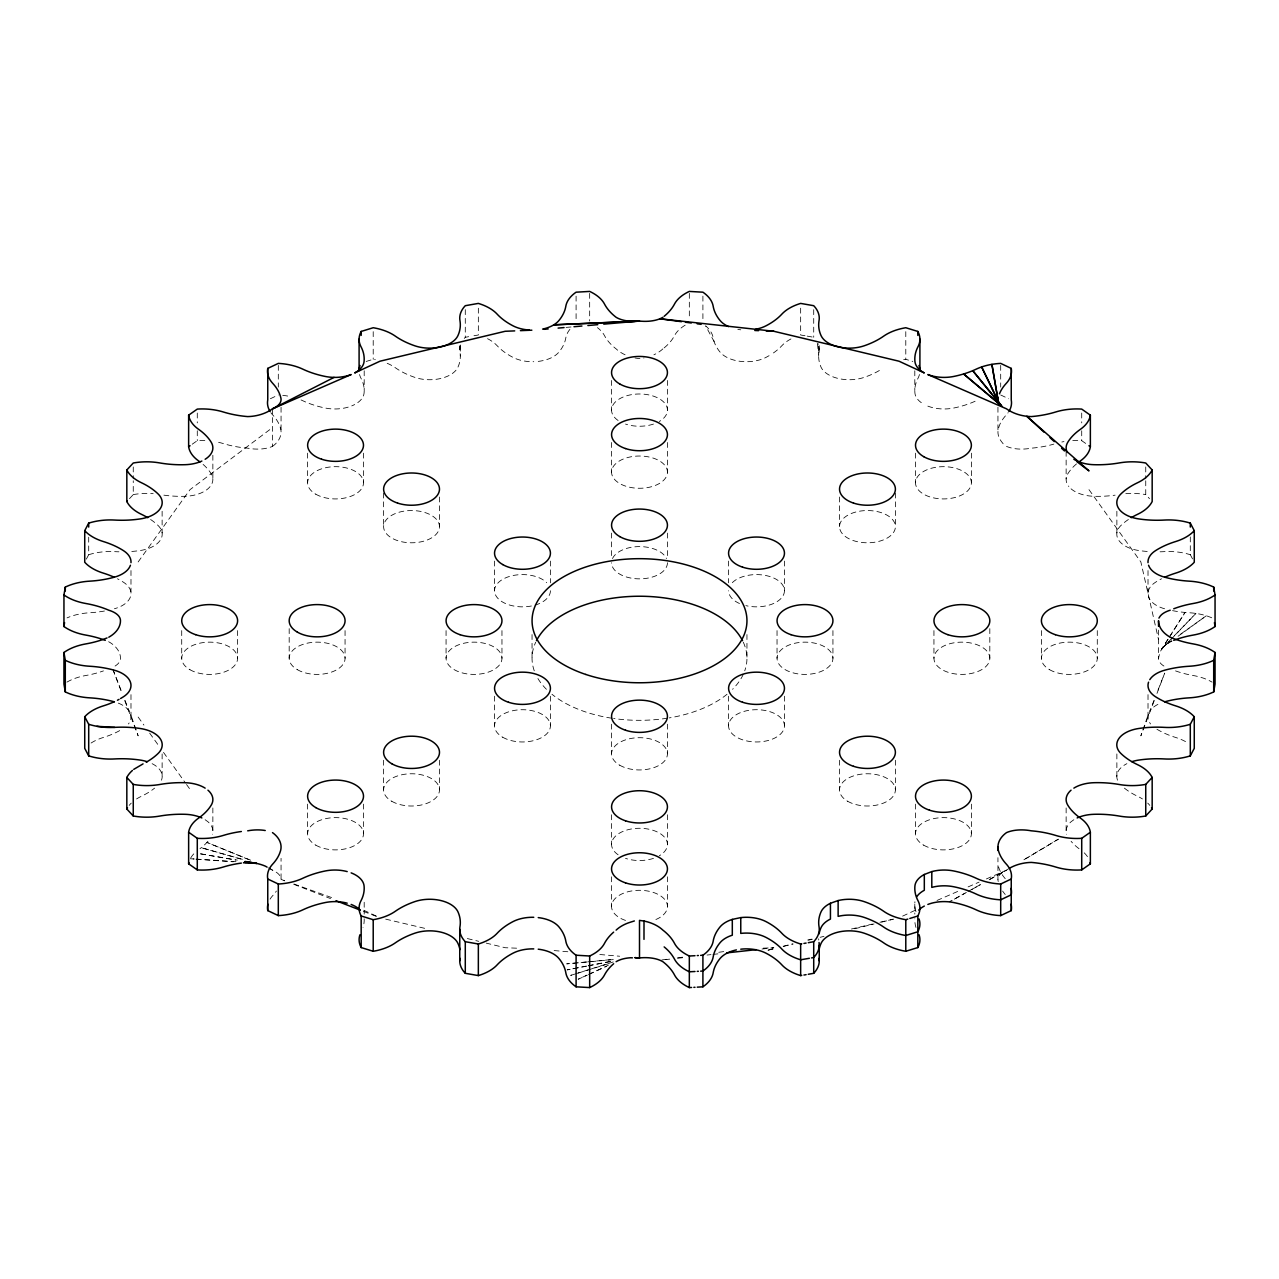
<?xml version="1.0" encoding="UTF-8"?>
<svg xmlns="http://www.w3.org/2000/svg" width="1279" height="1279" viewBox="0 0 1279 1279"><rect width="100%" height="100%" fill="white"/><g stroke="black" fill="none" stroke-linecap="round" stroke-linejoin="round"><path stroke-width="0.75" stroke-dasharray="5 3.75" d="M997.94 879.376L997.94 857.681M879.376 370.494A73.926 42.687 0 0 1 864.204 377.369A29.225 16.883 0 0 1 820.99 367.041A73.926 42.687 0 0 1 818.736 354.747L819.04 352.269A44.797 25.868 0 0 0 817.825 343.284M1163.922 666.055A29.513 13.893 -4 0 1 1158.534 658.269L1159.893 652.162L1168.271 638.908M1154.186 700.764L1140.852 735.841L1148.558 713.762A29.225 16.883 0 0 0 1150.556 723.962M1156.983 693.394L1164.705 673.09L1156.871 693.042M1154.042 700.316L1149.773 711.252A29.225 16.883 0 0 1 1160.677 703.13M86.348 559.099L88.699 554.718L88.699 536.94M1169.326 637.262L1185.025 612.433L1169.054 637.518M1167.983 639.196L1161.588 649.236L1169.821 640.635M138.148 561.945L190.011 489.665L272.491 427.602M129.483 498.65L133.256 494.605L133.256 480.792M1171.196 639.196L1195.913 613.424L1163.922 646.487L1171.772 640.795M1073.848 819.727L1071.051 821.773A29.225 16.883 0 0 0 1066.622 834.228M1178.055 636.255L1206.321 615.775L1177.879 636.079M1166.816 643.992L1171.548 640.603M192.202 444.213L197.286 440.679A44.797 25.868 0 0 1 206.239 440.615M769.079 355.69L765.977 357.401A29.225 16.883 0 0 1 720.109 352.141A73.926 42.687 0 0 1 713.186 337.88A44.797 25.868 0 0 0 705.608 325.841L714.098 341.557M966.348 892.438L949.434 901.887L965.005 893.238M968.043 891.495L981.569 883.949M990.026 879.217L1003.551 871.67M971.912 889.401L980.561 884.588M989.211 879.776L1006.509 870.168A29.513 17.938 -9.5 0 1 1009.93 867.993M270.381 398.728L278.31 394.987M587.061 975.094L578.172 979.234L587.029 975.253M588.836 974.278L608.42 965.181M902.622 916.116L915.284 910.248M588.804 974.438L606.566 966.332M937.011 900.464L958.946 890.903M968.091 886.907L979.074 882.126M986.397 878.945L1006.509 870.168A29.513 13.717 2.8 0 0 998.244 881.503M1171.964 641.067L1170.221 641.786A29.513 19.856 -4.8 0 0 1159.893 652.162M613.28 961.952L570.674 975.365L609.699 963.359M366.178 361.445L373.212 359.303A44.797 25.868 0 0 1 375.339 359.703M768.055 950.153L775.602 948.235M783.148 946.3L792.58 943.902M807.688 940.049L811.462 939.09M768.167 950.169L775.857 948.267M783.563 946.364L793.172 943.982M808.568 940.161L812.421 939.218M820.111 937.315L823.964 936.356M854.756 928.746L874.005 923.982M881.695 922.079L893.238 919.217M851.446 929.002L872.374 924.062M879.984 922.271L893.302 919.137M586.278 966.109L567.173 969.882L586.406 966.205M588.196 965.741L613.041 960.849M588.324 965.837L613.296 961.057M464.261 338.439A44.797 25.868 0 0 1 465.284 337.288L471.807 336.121M473.981 335.737L478.346 335.002L478.346 307.36M661.867 959.953L669.716 958.898M677.566 957.827L683.45 957.044M718.766 952.279L724.649 951.48M665.799 959.57L669.732 959.138M677.582 958.275L683.482 957.635M707.047 955.045L710.98 954.614M712.947 954.406L720.796 953.542M762.044 949.018L773.827 947.723L762.396 948.187M586.054 962L566.693 963.854L614.544 959.49M587.988 961.808L613.169 959.41M566.037 327.408L572.001 326.896M516.604 948.187L505.173 947.723L486.26 943.135M190.299 858.753L194.168 858.992L190.299 858.753A44.797 25.868 0 0 1 194.776 852.837M196.103 859.12L236.727 861.726M196.151 859.168L233.258 861.79M554.127 950.569L568.02 951.768M599.787 954.502L619.644 956.228M805.019 335.737L800.654 335.002L800.654 307.36M200.579 853.828L237.35 860.127M807.193 336.121L813.716 337.288A44.797 25.868 0 0 1 814.739 338.439M200.627 853.876L235.72 860.096M385.698 919.137L427.554 929.002M467.347 938.562L478.698 941.312M242.386 859.312L201.251 847.689L242.658 859.616M903.661 359.703A44.797 25.868 0 0 1 905.788 359.303L912.822 361.445M293.93 883.997L334.347 898.545M293.882 884.349L330.526 898.577M363.492 911.383L376.314 916.372M250.652 860.191L206.926 842.429L250.7 860.383M1000.69 394.987L1008.619 398.728M363.716 910.248L376.378 916.116M268.574 867.881L272.491 870.168A29.513 13.717 -2.8 0 1 281.06 879.376L284.721 880.799L281.06 879.376L281.06 858.321M269.07 867.993L272.491 870.168M1072.761 440.615A44.797 25.868 0 0 1 1081.714 440.679L1086.798 444.213M205.152 819.727L207.949 821.773A29.225 16.883 0 0 1 212.378 834.228M1145.744 480.792L1145.744 494.605L1149.517 498.65M1003.152 443.781L1001.185 441.223A29.513 20.032 3.4 0 1 998.244 429.089L999.427 425.427A73.926 42.687 0 0 1 1006.221 415.004A44.797 25.868 0 0 0 1008.14 412.669M1088.989 489.665L1140.852 561.945L1158.534 639.5M138.148 717.055L143.919 725.081M149.675 733.123L158.9 745.961M163.504 752.388L185.391 782.908M186.542 784.507L190.011 789.335M1190.301 536.94L1190.301 554.718L1192.652 559.099M112.888 669.381L122.129 693.042M124.958 700.316L129.227 711.252M112.888 669.397L122.017 693.394M124.814 700.764L138.148 735.841L130.442 713.762M817.441 343.859L818.736 354.747M1158.534 630.115L1158.534 658.269M1148.014 570.562L1148.014 594.239A29.225 16.883 0 0 1 1155.465 582.281A73.926 42.687 0 0 1 1161.556 578.779M1148.014 694.625L1148.014 716.336M1145.744 466.963L1145.744 478.81M1116.871 511.248L1116.871 532.959M1116.871 753.939L1116.871 777.616M1097.286 630.611L1097.286 658.269M1081.714 413.037L1081.714 422.901M1081.714 430.799L1081.714 440.679M1066.142 451.311L1066.142 478.938M1066.142 807.944L1066.142 831.638M1041.394 630.611L1041.394 658.269M1000.69 365.378L1000.69 387.089M997.94 407.282L997.94 432.158M989.818 628.628L989.818 658.269A27.946 16.131 0 0 1 947.915 672.242A27.946 16.131 0 0 1 947.915 644.312A27.946 16.131 0 0 1 989.818 658.269M971.385 453.15L971.385 482.791A27.946 16.131 0 0 1 929.465 496.764A27.946 16.131 0 0 1 929.465 468.833A27.946 16.131 0 0 1 971.385 482.791M971.385 804.107L971.385 833.748M933.942 630.611L933.942 658.269M915.508 453.15L915.508 482.791M915.508 804.107L915.508 833.748M914.805 370.798L914.805 390.543M914.805 904.253L914.805 914.117M905.788 331.661L905.788 359.303M895.396 493.07L895.396 526.66A27.946 16.131 0 0 1 853.493 540.633A27.946 16.131 0 0 1 853.493 512.703A27.946 16.131 0 0 1 895.396 526.66M895.396 760.238L895.396 789.878M839.52 497.019L839.52 526.66M839.52 760.238L839.52 789.878M832.933 630.611L832.933 658.269A27.946 16.131 0 0 1 791.014 672.242A27.946 16.131 0 0 1 791.014 644.312A27.946 16.131 0 0 1 832.933 658.269M819.247 345.746L819.247 349.695M818.688 346.113L818.688 355.994M813.716 309.646L813.716 337.288M784.459 561.065L784.459 590.722M784.459 696.192L784.459 725.832A27.946 16.131 0 0 1 742.555 739.806A27.946 16.131 0 0 1 742.555 711.859A27.946 16.131 0 0 1 784.459 725.832M777.04 630.611L777.04 658.269M746.952 634.56L746.952 658.269M728.582 561.065L728.582 582.808M728.582 696.192L728.582 725.832M702.906 296.136L702.906 321.796M689.333 293.387L689.333 319.047M667.446 380.471L667.446 410.111M667.446 442.502L667.446 472.159A27.946 16.131 0 0 1 625.527 486.116A27.946 16.131 0 0 1 625.527 458.186A27.946 16.131 0 0 1 667.446 472.159M667.446 533.087L667.446 558.779M667.446 724.17L667.446 753.827M667.446 814.755L667.446 844.396M667.446 876.802L667.446 906.443M611.554 380.471L611.554 410.111M611.554 442.502L611.554 472.159M611.554 533.087L611.554 558.779M611.554 724.17L611.554 753.827M611.554 814.755L611.554 844.396M611.554 876.802L611.554 906.443M589.667 293.387L589.667 321.029M576.094 296.136L576.094 321.796M550.418 561.065L550.418 582.808M550.418 696.192L550.418 725.832M532.048 634.56L532.048 658.269M501.96 630.611L501.96 658.269A27.946 16.131 0 0 1 460.04 672.242A27.946 16.131 0 0 1 460.04 644.312A27.946 16.131 0 0 1 501.96 658.269M494.541 561.065L494.541 590.722M494.541 696.192L494.541 725.832M465.284 309.646L465.284 337.288M460.312 346.113L460.312 355.994M459.753 345.746L459.753 349.695M446.067 630.611L446.067 658.269M439.48 497.019L439.48 526.66A27.946 16.131 0 0 1 397.577 540.633A27.946 16.131 0 0 1 397.577 512.703A27.946 16.131 0 0 1 439.48 526.66M439.48 760.238L439.48 789.878M383.604 493.07L383.604 526.66M383.604 760.238L383.604 789.878M373.212 331.661L373.212 359.303M364.195 370.798L364.195 390.543M364.195 902.271L364.195 914.117M363.492 453.15L363.492 482.791M363.492 804.107L363.492 833.748M345.058 630.611L345.058 658.269M307.615 453.15L307.615 482.791M307.615 804.107L307.615 833.748M289.182 628.628L289.182 658.269M281.06 407.282L281.06 432.158M278.31 365.378L278.31 387.089M272.491 408.832L272.491 446.387A29.513 15.828 8.9 0 1 247.694 448.178A73.926 42.687 0 0 1 223.297 443.573A44.797 25.868 0 0 0 215.032 441.607M237.606 630.611L237.606 658.269M212.858 455.26L212.858 478.938M212.858 807.944L212.858 831.638M197.286 413.037L197.286 422.901M197.286 430.799L197.286 440.679M181.714 630.611L181.714 658.269M162.129 511.248L162.129 532.959M162.129 753.939L162.129 777.616M133.256 466.963L133.256 478.81M130.986 570.562L130.986 594.239A29.225 16.883 0 0 0 123.535 582.281A73.926 42.687 0 0 0 117.444 578.779M130.986 694.625L130.986 716.336M743.291 674.337A107.452 62.047 0 0 1 732.563 689.301M727.048 694.257A107.452 62.047 0 0 1 669.237 717.903M667.318 718.206A107.452 62.047 0 0 1 613.616 718.494M611.682 718.206A107.452 62.047 0 0 1 551.952 694.257M546.437 689.301A107.452 62.047 0 0 1 537.292 677.438M534.27 670.836A107.452 62.047 0 0 1 535.709 642.218M743.291 642.218A107.452 62.047 0 0 1 744.73 670.836M732.323 582.648A27.946 16.131 0 0 1 769.414 576.413A27.946 16.131 0 0 1 781.837 597.533A27.946 16.131 0 0 1 745.833 605.622M739.502 603.512A27.946 16.131 0 0 1 728.582 590.722M667.446 562.728A27.946 16.131 0 0 1 639.5 578.859A27.946 16.131 0 0 1 611.554 562.728M612.513 558.555A27.946 16.131 0 0 1 639.5 546.597A27.946 16.131 0 0 1 666.487 558.555M550.418 590.722A27.946 16.131 0 0 1 512.927 605.878A27.946 16.131 0 0 1 501.08 580.346A27.946 16.131 0 0 1 546.677 582.648M618.109 854.772A27.946 16.131 0 0 1 620.923 832.357A27.946 16.131 0 0 1 659.82 833.332A27.946 16.131 0 0 1 659.261 855.811M653.473 858.369A27.946 16.131 0 0 1 625.527 858.369M618.109 420.487A27.946 16.131 0 0 1 620.923 398.057A27.946 16.131 0 0 1 659.82 399.048A27.946 16.131 0 0 1 659.261 421.51M653.473 424.084A27.946 16.131 0 0 1 625.527 424.084M625.527 920.416A27.946 16.131 0 0 1 618.093 896.067A27.946 16.131 0 0 1 660.907 896.067A27.946 16.131 0 0 1 653.473 920.416M115.078 666.055A29.513 13.893 4 0 0 120.466 658.269A29.513 19.856 4.8 0 0 108.779 641.786A73.926 42.687 0 0 0 107.036 641.067M272.491 446.387A29.513 20.032 -3.4 0 0 280.756 429.089A73.926 42.687 0 0 0 272.779 415.004A44.797 25.868 0 0 1 270.86 412.669M634.992 357.944A29.513 18.37 9.1 0 0 639.5 358.616A29.513 18.37 -9.1 0 0 644.008 357.944M625.095 354.779A29.513 18.37 9.1 0 1 616.126 348.879A73.926 42.687 0 0 1 604.519 335.674A44.797 25.868 0 0 0 597.453 327.632M662.874 348.879A29.513 18.37 -9.1 0 1 653.905 354.779M1006.509 446.387A29.513 15.828 -8.9 0 0 1031.306 448.178A73.926 42.687 0 0 0 1053.784 444.133M104.43 611.026A73.926 42.687 0 0 1 89.706 612.753A44.797 25.868 0 0 0 67.036 617.885M130.442 596.829A29.225 16.883 0 0 1 114.423 608.756M88.699 554.718A44.797 25.868 0 0 1 114.646 551.633A73.926 42.687 0 0 0 118.931 551.809M131.801 551.457A73.926 42.687 0 0 0 140.226 550.514A29.225 16.883 0 0 0 158.132 525.557A73.926 42.687 0 0 0 150.618 519.514M133.256 494.605A44.797 25.868 0 0 1 153.192 493.678M163.904 495.165A73.926 42.687 0 0 0 185.231 496.284A29.225 16.883 0 0 0 211.211 473.838A73.926 42.687 0 0 0 202.498 463.909M282.739 395.339A44.797 25.868 0 0 1 289.23 396.346M301.077 399.959A44.797 25.868 0 0 1 302.851 400.759A73.926 42.687 0 0 0 325.202 408.017A29.225 16.883 0 0 0 354.683 404.532M357.768 402.613A29.225 16.883 0 0 0 364.083 393.021A73.926 42.687 0 0 0 361.014 378.312A44.797 25.868 0 0 1 359.559 374.523M387.201 363.3A44.797 25.868 0 0 1 395.323 367.728A73.926 42.687 0 0 0 414.796 377.369A29.225 16.883 0 0 0 458.01 367.041A73.926 42.687 0 0 0 459.96 352.269A44.797 25.868 0 0 1 461.175 343.284M487.539 338.663A44.797 25.868 0 0 1 497.179 345.746A73.926 42.687 0 0 0 513.023 357.401A29.225 16.883 0 0 0 533.759 361.701M538.235 361.397A29.225 16.883 0 0 0 558.891 352.141A73.926 42.687 0 0 0 565.814 337.88A44.797 25.868 0 0 1 572.161 326.928M740.765 329.806A29.225 16.883 0 0 1 737.839 329.374M773.427 352.94A73.926 42.687 0 0 0 781.821 345.746A44.797 25.868 0 0 1 791.461 338.663M919.441 374.523A44.797 25.868 0 0 1 917.986 378.312A73.926 42.687 0 0 0 914.917 393.021A29.225 16.883 0 0 0 924.317 404.532M927.851 406.13A29.225 16.883 0 0 0 953.798 408.017A73.926 42.687 0 0 0 976.149 400.759A44.797 25.868 0 0 1 977.923 399.959M664.153 347.888A73.926 42.687 0 0 0 674.481 335.674A44.797 25.868 0 0 1 685.976 324.722M1076.502 463.909A73.926 42.687 0 0 0 1067.789 473.838A29.225 16.883 0 0 0 1068.844 486.548M1071.051 488.818A29.225 16.883 0 0 0 1093.769 496.284A73.926 42.687 0 0 0 1115.096 495.165M1125.808 493.678A44.797 25.868 0 0 1 1145.744 494.605M1128.382 519.514A73.926 42.687 0 0 0 1120.868 525.557A29.225 16.883 0 0 0 1138.774 550.514A73.926 42.687 0 0 0 1147.199 551.457M1160.069 551.809A73.926 42.687 0 0 0 1164.354 551.633A44.797 25.868 0 0 1 1190.301 554.718M1164.577 608.756A29.225 16.883 0 0 1 1148.558 596.829M1172.539 610.643A73.926 42.687 0 0 0 1189.294 612.753A44.797 25.868 0 0 1 1211.964 617.885M1061.842 442.006A44.797 25.868 0 0 1 1063.968 441.607M1156.919 729.222A73.926 42.687 0 0 0 1175.641 737.455A44.797 25.868 0 0 1 1187.919 743.035M1117.542 780.206A29.225 16.883 0 0 1 1126.879 763.675M1124.401 788.136A73.926 42.687 0 0 0 1137.575 796.273A44.797 25.868 0 0 1 1142.435 798.943M1147.727 803.116A44.797 25.868 0 0 1 1149.821 805.402M1079.028 848.696A73.926 42.687 0 0 1 1071.099 841.326M1084.224 852.837A44.797 25.868 0 0 1 1088.701 858.753M1175.545 670.899A73.926 42.687 0 0 0 1193.099 675.488A44.797 25.868 0 0 1 1212.076 682.123M364.179 918.802A73.926 42.687 0 0 1 363.028 927.451M270.061 899.137A44.797 25.868 0 0 1 272.779 895.588A73.926 42.687 0 0 0 276.376 891.079M207.901 841.326A73.926 42.687 0 0 1 199.972 848.696M129.179 805.402A44.797 25.868 0 0 1 131.273 803.116M136.565 798.943A44.797 25.868 0 0 1 141.425 796.273A73.926 42.687 0 0 0 154.599 788.136M152.121 763.675A29.225 16.883 0 0 1 161.458 780.206M91.081 743.035A44.797 25.868 0 0 1 103.359 737.455A73.926 42.687 0 0 0 122.081 729.222M118.323 703.13A29.225 16.883 0 0 1 128.444 723.962M66.924 682.123A44.797 25.868 0 0 1 85.901 675.488A73.926 42.687 0 0 0 103.455 670.899M1005.23 878.689A73.926 42.687 0 0 1 998.579 866.938M818.736 940.049A73.926 42.687 0 0 1 818.688 938.802M915.972 911.655A73.926 42.687 0 0 1 914.917 901.775M915.972 927.451A73.926 42.687 0 0 1 914.821 918.802M1005.23 894.485A73.926 42.687 0 0 1 1002.624 891.079M1058.277 839.216L1023.216 860.191L1058.293 839.2M502.727 737.248A27.946 16.131 0 0 0 549.474 730.005A27.946 16.131 0 0 0 515.245 710.261A27.946 16.131 0 0 0 502.727 737.248M619.739 765.226A27.946 16.131 0 0 0 666.487 757.999A27.946 16.131 0 0 0 632.274 738.239A27.946 16.131 0 0 0 619.739 765.226M847.705 801.293A27.946 16.131 0 0 0 894.437 794.067A27.946 16.131 0 0 0 860.223 774.307A27.946 16.131 0 0 0 847.705 801.293M297.368 669.684A27.946 16.131 0 0 0 344.115 662.458A27.946 16.131 0 0 0 309.886 642.697A27.946 16.131 0 0 0 297.368 669.684M391.79 801.293A27.946 16.131 0 0 0 438.537 794.067A27.946 16.131 0 0 0 404.308 774.307A27.946 16.131 0 0 0 391.79 801.293M315.801 494.206A27.946 16.131 0 0 0 362.549 486.979A27.946 16.131 0 0 0 328.319 467.219A27.946 16.131 0 0 0 315.801 494.206M189.9 669.684A27.946 16.131 0 0 0 236.647 662.458A27.946 16.131 0 0 0 202.434 642.697A27.946 16.131 0 0 0 189.9 669.684M315.801 845.163A27.946 16.131 0 0 0 362.549 837.937A27.946 16.131 0 0 0 328.319 818.176A27.946 16.131 0 0 0 315.801 845.163M923.678 845.163A27.946 16.131 0 0 0 970.425 837.937A27.946 16.131 0 0 0 936.212 818.176A27.946 16.131 0 0 0 923.678 845.163M1049.579 669.684A27.946 16.131 0 0 0 1096.327 662.458A27.946 16.131 0 0 0 1062.114 642.697A27.946 16.131 0 0 0 1049.579 669.684"/><path stroke-width="1.5" d="M643.992 939.362L644.008 921.056L639.5 920.384L639.5 957.939A29.513 15.38 -8.3 0 1 662.874 961.696A73.926 42.687 0 0 1 674.481 974.918A44.797 25.868 0 0 0 689.333 987.58L691.603 987.468M105.262 640.363A73.926 42.687 0 0 0 85.901 635.103A44.797 25.868 0 0 1 63.95 626.518L63.95 594.943L65.293 587.093A44.797 25.868 0 0 1 89.706 581.162A73.926 42.687 0 0 0 114.423 577.165A29.225 16.883 0 0 0 130.442 565.238M63.95 626.518L64.574 622.601M1158.534 626.358L1158.534 620.731A29.513 19.856 4.8 0 0 1170.221 637.214A73.926 42.687 0 0 0 1193.099 643.897A44.797 25.868 0 0 1 1215.05 652.482L1213.707 660.316L1213.707 691.907A44.797 25.868 0 0 1 1189.294 697.838A73.926 42.687 0 0 0 1164.577 701.835M1158.934 618.093L1159.893 616.558A29.513 13.893 4 0 1 1170.221 610.211M1213.707 691.907L1215.05 684.057L1215.05 652.482M114.135 577.197A73.926 42.687 0 0 0 103.359 573.136A44.797 25.868 0 0 1 84.734 562.248L84.734 530.657L88.699 523.127A44.797 25.868 0 0 1 114.646 520.057A73.926 42.687 0 0 0 140.226 518.922A29.225 16.883 0 0 0 158.132 493.982A73.926 42.687 0 0 0 141.425 482.727A44.797 25.868 0 0 1 126.829 469.969L133.256 463.014A44.797 25.868 0 0 1 159.763 462.934A73.926 42.687 0 0 0 185.231 464.693A29.225 16.883 0 0 0 201.858 461.048M1148.558 682.171A29.225 16.883 0 0 0 1155.465 696.719A73.926 42.687 0 0 0 1175.641 705.864A44.797 25.868 0 0 1 1194.266 716.752L1190.301 724.282L1190.301 755.873A44.797 25.868 0 0 1 1164.354 758.943A73.926 42.687 0 0 0 1138.774 760.078A29.225 16.883 0 0 0 1131.803 761.692M1190.301 755.873L1194.266 748.343L1194.266 716.752M147.74 517.691A73.926 42.687 0 0 0 141.425 514.318A44.797 25.868 0 0 1 126.829 501.544L127.356 500.968M1190.301 724.282A44.797 25.868 0 0 1 1164.354 727.367A73.926 42.687 0 0 0 1138.774 728.486A29.225 16.883 0 0 0 1120.868 753.443A73.926 42.687 0 0 0 1137.575 764.682A44.797 25.868 0 0 1 1152.171 777.456L1145.744 784.395L1145.744 815.986A44.797 25.868 0 0 1 1119.237 816.066A73.926 42.687 0 0 0 1093.769 814.307A29.225 16.883 0 0 0 1077.142 817.952M1152.171 777.456L1152.171 809.031L1145.744 815.986M133.735 769.366L143.056 763.883M199.972 461.895A73.926 42.687 0 0 0 198.629 460.92A44.797 25.868 0 0 1 188.637 446.755L188.637 415.179L197.286 409.088A44.797 25.868 0 0 1 223.297 411.982A73.926 42.687 0 0 0 247.694 416.586A29.513 17.938 -9.5 0 0 272.491 408.832L351.149 374.555A29.225 16.883 0 0 1 325.202 376.442A73.926 42.687 0 0 1 302.851 369.167A44.797 25.868 0 0 0 278.31 363.396L267.759 368.4L267.759 399.991A44.797 25.868 0 0 0 270.061 411.454M188.637 446.755L190.059 445.731M1071.051 790.182A29.225 16.883 0 0 0 1067.789 805.162A73.926 42.687 0 0 0 1080.371 818.08A44.797 25.868 0 0 1 1090.363 832.245L1081.714 838.321A44.797 25.868 0 0 1 1055.703 835.427A73.926 42.687 0 0 0 1031.306 830.822A29.513 15.828 8.9 0 0 1006.509 832.613A29.513 20.032 -3.4 0 0 997.94 846.842L997.94 850.455M1090.363 832.245L1090.363 863.821L1081.714 869.912A44.797 25.868 0 0 1 1055.703 867.018A73.926 42.687 0 0 0 1031.306 862.414A29.513 17.938 -9.5 0 0 1009.93 867.993M120.578 698.526L123.535 696.719A29.225 16.883 0 0 0 114.423 670.244A73.926 42.687 0 0 0 89.706 666.247A44.797 25.868 0 0 1 65.293 660.316L63.95 652.482A44.797 25.868 0 0 1 85.901 643.897A73.926 42.687 0 0 0 107.036 637.933M117.444 700.221L119.027 699.389M334.059 377.385L272.491 408.832A29.513 13.717 2.8 0 0 280.756 397.497A73.926 42.687 0 0 0 272.779 383.412A44.797 25.868 0 0 1 267.759 368.4M997.94 846.842L998.244 849.911A73.926 42.687 0 0 0 1006.221 863.996A44.797 25.868 0 0 1 1011.241 879.009L1000.69 884.013A44.797 25.868 0 0 1 976.149 878.241A73.926 42.687 0 0 0 953.798 870.983A29.225 16.883 0 0 0 931.799 871.591L924.317 874.468A29.225 16.883 0 0 0 914.917 885.979A73.926 42.687 0 0 0 917.986 900.688A44.797 25.868 0 0 1 917.826 915.988L917.826 947.563L905.788 951.272A44.797 25.868 0 0 1 883.677 942.863A73.926 42.687 0 0 0 864.204 933.206A29.225 16.883 0 0 0 820.99 943.55A73.926 42.687 0 0 0 819.088 949.642M1011.241 879.009L1011.241 910.6L1000.69 915.604A44.797 25.868 0 0 1 976.149 909.833A73.926 42.687 0 0 0 953.798 902.558A29.225 16.883 0 0 0 927.851 904.445M808.28 974.278L813.716 973.303L813.716 941.712A44.797 25.868 0 0 0 819.04 926.731A73.926 42.687 0 0 1 820.99 911.959A29.225 16.883 0 0 1 830.439 903.262L838.129 900.56A29.225 16.883 0 0 1 864.204 901.631A73.926 42.687 0 0 1 883.677 911.272A44.797 25.868 0 0 0 905.788 919.697L907.802 919.089M514.702 330.893L505.173 331.277L379.991 361.206L354.683 372.94A29.225 16.883 0 0 0 364.083 361.445A73.926 42.687 0 0 0 361.014 346.737A44.797 25.868 0 0 1 361.174 331.437L373.212 327.728A44.797 25.868 0 0 1 395.323 336.137A73.926 42.687 0 0 0 414.796 345.794A29.225 16.883 0 0 0 458.01 335.45A73.926 42.687 0 0 0 459.96 320.677A44.797 25.868 0 0 1 465.284 305.697L478.346 303.411A44.797 25.868 0 0 1 497.179 314.17A73.926 42.687 0 0 0 513.023 325.825A29.225 16.883 0 0 0 529.25 330.03M917.826 915.988L909.817 918.466M697.263 987.164L702.906 986.812L702.906 955.221A44.797 25.868 0 0 0 713.186 941.12A73.926 42.687 0 0 1 720.109 926.859A29.225 16.883 0 0 1 732.307 919.393L740.765 917.603A29.225 16.883 0 0 1 765.977 921.599A73.926 42.687 0 0 1 781.821 933.254A44.797 25.868 0 0 0 800.654 943.998L801.757 943.822M813.716 941.712L808.28 942.687M811.541 957.907L813.716 957.507A44.797 25.868 0 0 0 819.04 942.527M809.367 958.291L800.654 959.794A44.797 25.868 0 0 1 781.821 949.034A73.926 42.687 0 0 0 765.977 937.395A29.225 16.883 0 0 0 740.765 933.398L740.765 917.603M806.106 943.071L803.931 943.438M806.106 974.662L803.931 975.03M740.765 949.194A29.225 16.883 0 0 1 765.977 953.175A73.926 42.687 0 0 1 781.821 964.83A44.797 25.868 0 0 0 800.654 975.589L801.757 975.397M243.458 862.829L247.694 862.414A29.513 17.938 9.5 0 1 265.233 866.107L267.103 867.114M726.696 952.887L756.161 949.657M544.199 329.295L548.163 328.943M558.092 328.095L564.055 327.584M573.983 326.721L581.929 326.033M587.876 325.521L597.805 324.658M603.768 324.147L639.5 321.061A29.513 15.38 8.3 0 0 662.874 317.304M634.352 920.96L630.595 922.143A29.513 18.37 -9.1 0 0 616.126 930.121M702.906 955.221L700.652 955.365M700.652 971.161L702.906 971.017A44.797 25.868 0 0 0 713.186 956.916A73.926 42.687 0 0 1 720.109 942.655A29.225 16.883 0 0 1 732.307 935.189L732.307 919.393M697.263 955.573L698.382 955.509M697.263 971.369L698.382 971.305M694.993 955.701L689.333 956.005A44.797 25.868 0 0 1 674.481 943.326A73.926 42.687 0 0 0 662.874 930.121A29.513 18.37 9.1 0 0 644.008 921.056M694.993 971.496L689.333 971.784A44.797 25.868 0 0 1 674.481 959.122A73.926 42.687 0 0 0 664.153 946.908M693.857 987.34L694.993 987.292M634.992 321.349L553.807 324.834L639.5 321.061A29.513 15.38 -8.3 0 1 616.126 317.304A73.926 42.687 0 0 1 604.519 304.082A44.797 25.868 0 0 0 589.667 291.42L576.094 292.188A44.797 25.868 0 0 0 565.814 306.289A73.926 42.687 0 0 1 558.891 320.549A29.225 16.883 0 0 1 542.584 329.103M520.409 330.653L531.856 330.19M754.77 330.494L758.591 330.653M766.217 330.973L773.827 331.277L899.009 361.206L924.317 372.94A29.225 16.883 0 0 1 914.917 361.445A73.926 42.687 0 0 1 917.986 346.737A44.797 25.868 0 0 0 917.826 331.437L905.788 327.728A44.797 25.868 0 0 0 883.677 336.137A73.926 42.687 0 0 1 864.204 345.794A29.225 16.883 0 0 1 820.99 335.45A73.926 42.687 0 0 1 819.04 320.677A44.797 25.868 0 0 0 813.716 305.697L800.654 303.411A44.797 25.868 0 0 0 781.821 314.17A73.926 42.687 0 0 1 765.977 325.825A29.225 16.883 0 0 1 755.617 329.279M613.648 932.135A73.926 42.687 0 0 0 604.519 943.326A44.797 25.868 0 0 1 589.667 956.005L576.094 955.221A44.797 25.868 0 0 1 565.814 941.12A73.926 42.687 0 0 0 558.891 926.859A29.225 16.883 0 0 0 538.235 917.603M613.648 963.726A73.926 42.687 0 0 0 604.519 974.918A44.797 25.868 0 0 1 589.667 987.58L576.094 986.812A44.797 25.868 0 0 1 565.814 972.711A73.926 42.687 0 0 0 558.891 958.451A29.225 16.883 0 0 0 538.235 949.194M632.45 957.843L630.595 957.747A29.513 15.38 8.3 0 0 616.126 961.696M96.932 726.312L114.646 727.367A73.926 42.687 0 0 1 140.226 728.486A29.225 16.883 0 0 1 158.132 753.443A73.926 42.687 0 0 1 146.222 762.204M244.465 862.222L252.203 862.717M244.976 862.606L256.695 863.437L245.088 861.454M773.827 331.277L659.916 318.791L681.483 321.7M685.416 322.228L691.299 323.011M697.183 323.811L701.1 324.338M533.759 917.299A29.225 16.883 0 0 0 513.023 921.599A73.926 42.687 0 0 0 497.179 933.254A44.797 25.868 0 0 1 478.346 943.998L465.284 941.712A44.797 25.868 0 0 1 459.96 926.731A73.926 42.687 0 0 0 458.01 911.959A29.225 16.883 0 0 0 414.796 901.631A73.926 42.687 0 0 0 395.323 911.272A44.797 25.868 0 0 1 373.212 919.697L361.174 915.988A44.797 25.868 0 0 1 361.014 900.688A73.926 42.687 0 0 0 364.083 885.979A29.225 16.883 0 0 0 351.149 872.87M533.759 948.89A29.225 16.883 0 0 0 513.023 953.175A73.926 42.687 0 0 0 497.179 964.83A44.797 25.868 0 0 1 478.346 975.589L465.284 973.303A44.797 25.868 0 0 1 459.96 958.323M459.912 949.642A73.926 42.687 0 0 0 458.01 943.55A29.225 16.883 0 0 0 414.796 933.206A73.926 42.687 0 0 0 395.323 942.863A44.797 25.868 0 0 1 373.212 951.272L361.174 947.563A44.797 25.868 0 0 1 359.943 934.773M336.025 900.72L359.831 909.961M347.201 871.591A29.225 16.883 0 0 0 325.202 870.983A73.926 42.687 0 0 0 302.851 878.241A44.797 25.868 0 0 1 278.31 884.013L267.759 879.009A44.797 25.868 0 0 1 272.779 863.996A73.926 42.687 0 0 0 280.756 849.911A29.513 20.032 3.4 0 0 272.491 832.613M347.201 903.182A29.225 16.883 0 0 0 325.202 902.558A73.926 42.687 0 0 0 302.851 909.833A44.797 25.868 0 0 1 278.31 915.604L267.759 910.6L267.759 879.009M1008.939 411.454A44.797 25.868 0 0 0 1011.241 399.991L1011.241 368.4L1000.69 363.396A44.797 25.868 0 0 0 976.149 369.167A73.926 42.687 0 0 1 953.798 376.442A29.225 16.883 0 0 1 927.851 374.555L1006.509 408.832A29.513 17.938 9.5 0 0 1031.306 416.586A73.926 42.687 0 0 0 1055.703 411.982A44.797 25.868 0 0 1 1081.714 409.088L1090.363 415.179L1090.363 446.755A44.797 25.868 0 0 1 1080.371 460.92A73.926 42.687 0 0 0 1079.028 461.895M241.363 831.51A73.926 42.687 0 0 0 223.297 835.427A44.797 25.868 0 0 1 197.286 838.321L188.637 832.245A44.797 25.868 0 0 1 198.629 818.08A73.926 42.687 0 0 0 211.211 805.162A29.225 16.883 0 0 0 207.949 790.182M241.363 863.101A73.926 42.687 0 0 0 223.297 867.018A44.797 25.868 0 0 1 197.286 869.912L188.637 863.821L188.637 832.245M1088.941 445.731L1090.363 446.755M1077.03 461.783L1088.989 470.896L1026.797 416.283L1044.208 432.286M1049.995 437.626L1054.344 441.623M1061.602 448.289L1064.496 450.959M201.858 817.952A29.225 16.883 0 0 0 185.231 814.307A73.926 42.687 0 0 0 159.763 816.066A44.797 25.868 0 0 1 133.256 815.986L133.256 784.395L126.829 777.456A44.797 25.868 0 0 1 132.456 770.422M133.256 815.986L126.829 809.031L126.829 777.456M1131.26 517.691A73.926 42.687 0 0 1 1137.575 514.318A44.797 25.868 0 0 0 1152.171 501.544L1152.171 469.969L1145.744 463.014A44.797 25.868 0 0 0 1119.237 462.934A73.926 42.687 0 0 1 1093.769 464.693A29.225 16.883 0 0 1 1073.848 459.273M1152.171 469.969A44.797 25.868 0 0 1 1137.575 482.727A73.926 42.687 0 0 0 1120.868 493.982A29.225 16.883 0 0 0 1138.774 518.922A73.926 42.687 0 0 0 1164.354 520.057A44.797 25.868 0 0 1 1190.301 523.127L1194.266 530.657L1194.266 562.248A44.797 25.868 0 0 1 1175.641 573.136A73.926 42.687 0 0 0 1164.865 577.197M147.197 761.692A29.225 16.883 0 0 0 140.226 760.078A73.926 42.687 0 0 0 114.646 758.943A44.797 25.868 0 0 1 88.699 755.873L88.699 724.282L84.734 716.752A44.797 25.868 0 0 1 103.359 705.864A73.926 42.687 0 0 0 114.135 701.803M88.699 755.873L84.734 748.343L84.734 716.752M1148.558 565.238A29.225 16.883 0 0 0 1164.577 577.165A73.926 42.687 0 0 0 1189.294 581.162A44.797 25.868 0 0 1 1213.707 587.093L1215.05 594.943L1215.05 626.518A44.797 25.868 0 0 1 1193.099 635.103A73.926 42.687 0 0 0 1173.738 640.363M114.423 701.835A73.926 42.687 0 0 0 89.706 697.838A44.797 25.868 0 0 1 65.293 691.907L63.95 684.057L63.95 652.482M997.94 399.624L991.896 364.355L998.339 401.718L981.648 366.945L999.427 403.732L972.759 370.686L1001.921 406.13L963.631 373.964L1001.185 405.619A29.513 13.717 -2.8 0 1 998.244 397.497M1214.426 622.601L1215.05 626.518M1213.707 587.093L1213.707 591.042M1190.301 523.127L1190.301 527.076M1081.714 838.321L1081.714 869.912M1000.69 884.013L1000.69 915.604M931.799 871.591L931.799 887.386A29.225 16.883 0 0 1 953.798 886.763A73.926 42.687 0 0 1 976.149 894.037A44.797 25.868 0 0 0 1000.69 899.808L1011.241 894.804A44.797 25.868 0 0 0 1011.065 888.361M924.317 874.468L924.317 890.264A29.225 16.883 0 0 0 916.771 896.691M919.905 339.079L919.905 370.654A44.797 25.868 0 0 0 918.961 365.522M917.826 331.437L917.826 335.386M905.788 919.697L905.788 951.272M838.129 900.56L838.129 916.356A29.225 16.883 0 0 1 864.204 917.411A73.926 42.687 0 0 1 883.677 927.067A44.797 25.868 0 0 0 905.788 935.493L917.826 931.767A44.797 25.868 0 0 0 919.057 918.993M830.439 903.262L830.439 919.057A29.225 16.883 0 0 0 820.99 927.755A73.926 42.687 0 0 0 819.088 933.846M819.247 945.101L819.247 960.897M800.654 943.998L800.654 975.589M689.333 956.005L689.333 987.58M589.667 956.005L589.667 987.58M576.094 955.221L576.094 986.812M478.346 943.998L478.346 975.589M465.284 941.712L465.284 973.303M459.753 929.305L459.753 960.897M373.212 919.697L373.212 951.272M361.174 331.437L361.174 335.386M361.174 915.988L361.174 947.563M359.095 339.079L359.095 370.654A44.797 25.868 0 0 1 360.038 365.522M278.31 884.013L278.31 915.604M197.286 838.321L197.286 869.912M126.829 469.969L126.829 501.544M88.699 523.127L88.699 527.076M65.293 587.093L65.293 591.042M65.293 660.316L65.293 691.907M108.779 637.214A29.513 19.856 -4.8 0 0 120.466 620.731A29.513 13.893 -4 0 0 108.779 610.211A73.926 42.687 0 0 0 85.901 603.512A44.797 25.868 0 0 1 63.95 594.943M536.461 640.667A107.452 62.047 0 0 1 639.5 596.238A107.452 62.047 0 0 1 742.539 640.667M130.986 562.664A29.225 16.883 0 0 0 123.535 550.689A73.926 42.687 0 0 0 103.359 541.545A44.797 25.868 0 0 1 84.734 530.657M205.152 459.273A29.225 16.883 0 0 0 211.211 442.246A73.926 42.687 0 0 0 198.629 429.344A44.797 25.868 0 0 1 188.637 415.179M728.534 326.593A29.225 16.883 0 0 1 720.109 320.549A73.926 42.687 0 0 1 713.186 306.289A44.797 25.868 0 0 0 702.906 292.188L689.333 291.42A44.797 25.868 0 0 0 674.481 304.082A73.926 42.687 0 0 1 664.153 316.297M1011.241 368.4A44.797 25.868 0 0 1 1006.221 383.412A73.926 42.687 0 0 0 999.427 393.836M1090.363 415.179A44.797 25.868 0 0 1 1080.371 429.344A73.926 42.687 0 0 0 1067.789 442.246A29.225 16.883 0 0 0 1067.278 452.51M1194.266 530.657A44.797 25.868 0 0 1 1175.641 541.545A73.926 42.687 0 0 0 1155.465 550.689A29.225 16.883 0 0 0 1148.014 562.664M1215.05 594.943A44.797 25.868 0 0 1 1193.099 603.512A73.926 42.687 0 0 0 1173.738 608.772M1213.707 660.316A44.797 25.868 0 0 1 1189.294 666.247A73.926 42.687 0 0 0 1164.577 670.244A29.225 16.883 0 0 0 1149.773 679.661M1145.744 784.395A44.797 25.868 0 0 1 1119.237 784.491A73.926 42.687 0 0 0 1093.769 782.716A29.225 16.883 0 0 0 1073.848 788.136M1151.484 807.8A44.797 25.868 0 0 1 1152.171 809.031M1090.124 862.542A44.797 25.868 0 0 1 1090.363 863.821M351.149 904.445A29.225 16.883 0 0 1 360.294 910.12M267.759 910.6A44.797 25.868 0 0 1 267.935 904.157M205.152 788.136A29.225 16.883 0 0 0 185.231 782.716A73.926 42.687 0 0 0 159.763 784.491A44.797 25.868 0 0 1 133.256 784.395M114.646 727.367A44.797 25.868 0 0 1 88.699 724.282M247.694 830.822A29.513 15.828 -8.9 0 1 265.233 830.519M188.637 863.821A44.797 25.868 0 0 1 188.876 862.542M126.829 809.031A44.797 25.868 0 0 1 127.516 807.8M918.706 910.12A29.225 16.883 0 0 1 924.317 906.06M919.057 934.773A44.797 25.868 0 0 1 917.826 947.563M819.04 958.323A44.797 25.868 0 0 1 813.716 973.303M736.416 949.897A29.225 16.883 0 0 0 720.109 958.451A73.926 42.687 0 0 0 713.186 972.711A44.797 25.868 0 0 1 702.906 986.812M1011.065 904.157A44.797 25.868 0 0 1 1011.241 910.6M634.992 957.651L639.5 957.939L634.992 957.651M585.766 674.449A107.452 62.047 0 0 0 746.952 620.731A107.452 62.047 0 0 0 585.766 566.997A107.452 62.047 0 0 0 585.766 674.449M742.555 702.251A27.946 16.131 0 0 0 784.459 688.278A27.946 16.131 0 0 0 742.555 674.321A27.946 16.131 0 0 0 742.555 702.251M791.014 634.688A27.946 16.131 0 0 0 832.933 620.731A27.946 16.131 0 0 0 791.014 606.758A27.946 16.131 0 0 0 791.014 634.688M742.555 567.141A27.946 16.131 0 0 0 784.459 553.168A27.946 16.131 0 0 0 742.555 539.194A27.946 16.131 0 0 0 742.555 567.141M619.739 536.588A27.946 16.131 0 0 0 666.487 529.362A27.946 16.131 0 0 0 632.274 509.602A27.946 16.131 0 0 0 619.739 536.588M502.727 564.567A27.946 16.131 0 0 0 549.474 557.34A27.946 16.131 0 0 0 515.245 537.58A27.946 16.131 0 0 0 502.727 564.567M460.04 634.688A27.946 16.131 0 0 0 501.96 620.731A27.946 16.131 0 0 0 460.04 606.758A27.946 16.131 0 0 0 460.04 634.688M508.514 702.251A27.946 16.131 0 0 0 550.418 688.278A27.946 16.131 0 0 0 508.514 674.321A27.946 16.131 0 0 0 508.514 702.251M625.527 730.229A27.946 16.131 0 0 0 667.446 716.272A27.946 16.131 0 0 0 625.527 702.299A27.946 16.131 0 0 0 625.527 730.229M853.493 766.297A27.946 16.131 0 0 0 895.396 752.34A27.946 16.131 0 0 0 853.493 738.367A27.946 16.131 0 0 0 853.493 766.297M947.915 634.688A27.946 16.131 0 0 0 989.818 620.731A27.946 16.131 0 0 0 947.915 606.758A27.946 16.131 0 0 0 947.915 634.688M853.493 503.079A27.946 16.131 0 0 0 895.396 489.122A27.946 16.131 0 0 0 853.493 475.148A27.946 16.131 0 0 0 853.493 503.079M625.527 448.561A27.946 16.131 0 0 0 667.446 434.604A27.946 16.131 0 0 0 625.527 420.631A27.946 16.131 0 0 0 625.527 448.561M397.577 503.079A27.946 16.131 0 0 0 439.48 489.122A27.946 16.131 0 0 0 397.577 475.148A27.946 16.131 0 0 0 397.577 503.079M297.368 632.13A27.946 16.131 0 0 0 344.115 624.903A27.946 16.131 0 0 0 309.886 605.143A27.946 16.131 0 0 0 297.368 632.13M391.79 763.739A27.946 16.131 0 0 0 438.537 756.513A27.946 16.131 0 0 0 404.308 736.752A27.946 16.131 0 0 0 391.79 763.739M625.527 820.814A27.946 16.131 0 0 0 667.446 806.841A27.946 16.131 0 0 0 625.527 792.884A27.946 16.131 0 0 0 625.527 820.814M923.694 456.651A27.946 16.131 0 0 0 970.425 449.425A27.946 16.131 0 0 0 936.212 429.664A27.946 16.131 0 0 0 923.694 456.651M619.739 383.972A27.946 16.131 0 0 0 666.487 376.729A27.946 16.131 0 0 0 632.274 356.985A27.946 16.131 0 0 0 619.739 383.972M321.589 459.209A27.946 16.131 0 0 0 363.492 445.252A27.946 16.131 0 0 0 321.589 431.279A27.946 16.131 0 0 0 321.589 459.209M195.687 634.688A27.946 16.131 0 0 0 237.606 620.731A27.946 16.131 0 0 0 195.687 606.758A27.946 16.131 0 0 0 195.687 634.688M315.801 807.609A27.946 16.131 0 0 0 362.549 800.382A27.946 16.131 0 0 0 328.319 780.622A27.946 16.131 0 0 0 315.801 807.609M625.527 882.862A27.946 16.131 0 0 0 667.446 868.889A27.946 16.131 0 0 0 625.527 854.916A27.946 16.131 0 0 0 625.527 882.862M929.465 810.167A27.946 16.131 0 0 0 971.385 796.209A27.946 16.131 0 0 0 929.465 782.236A27.946 16.131 0 0 0 929.465 810.167M1055.367 634.688A27.946 16.131 0 0 0 1097.286 620.731A27.946 16.131 0 0 0 1055.367 606.758A27.946 16.131 0 0 0 1055.367 634.688"/></g></svg>
